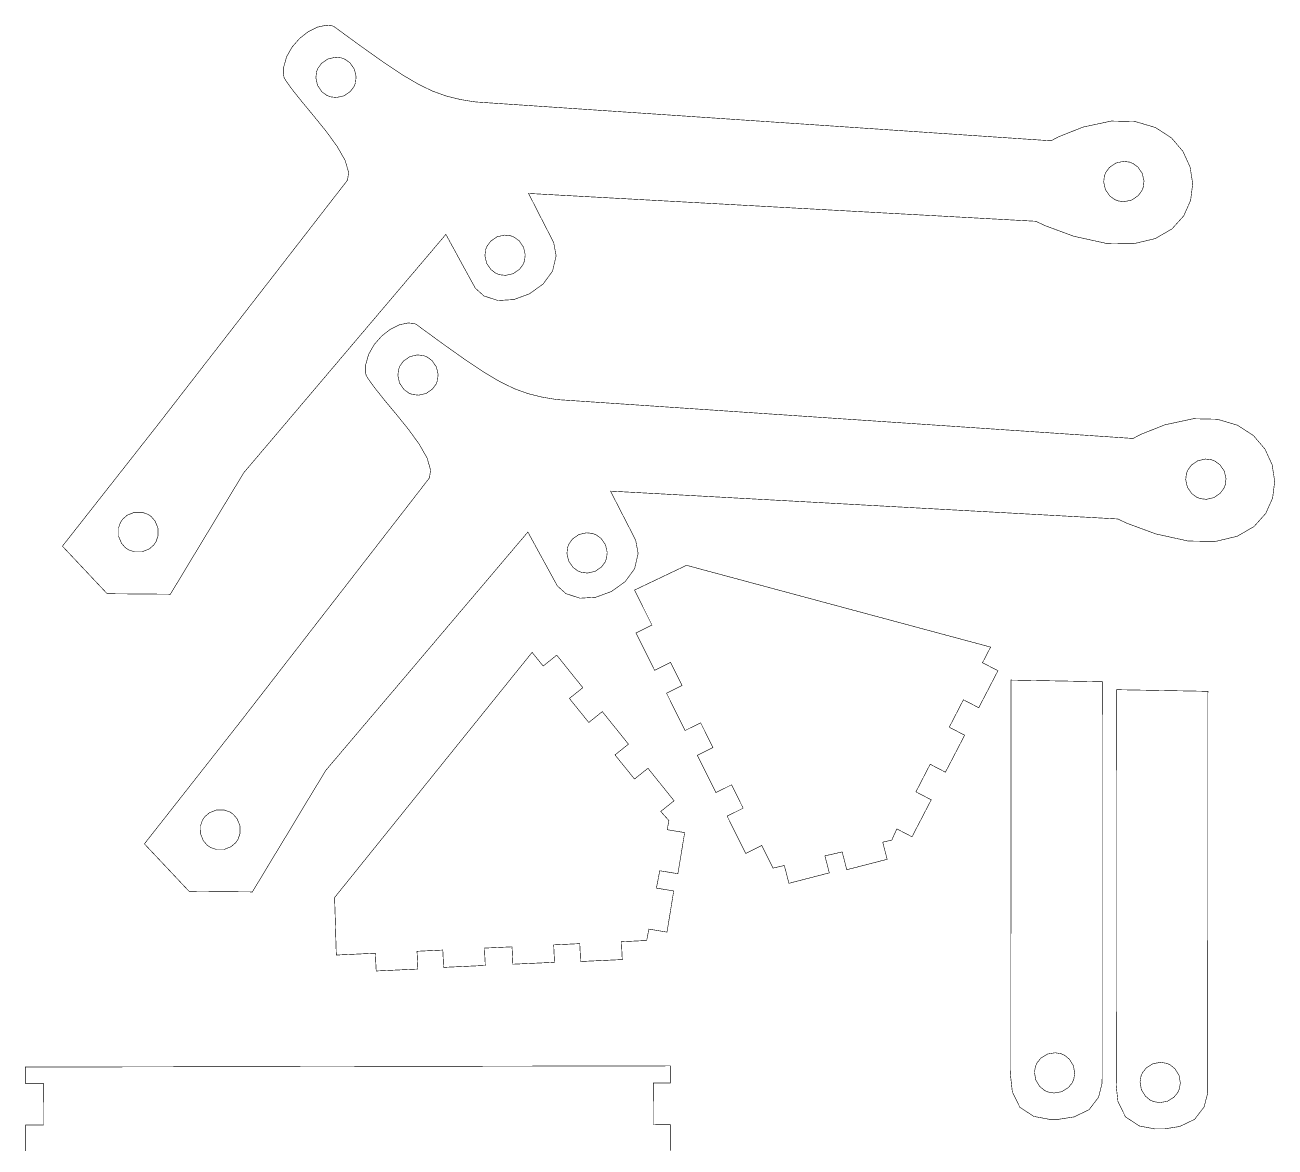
# Model space of a CAD drawing. Extents: x 0.7 to 27.4, y 1.6 to 10.2.
# Drawn here: x 21.55 to 27.37, y 4.73 to 9.95 of the extents above; entities that cross this region are included whole.
import ezdxf

# ---------------------------------------------------------------- set-up
doc = ezdxf.new("R2010")
doc.units = 0
doc.header["$MEASUREMENT"] = 0

msp = doc.modelspace()

# ---------------------------------------------------------------- linework, layer by layer
at = {"color": 0, "const_width": 0.00266}
for points in [[(26.3236, 9.41482), (26.3236, 9.41482), (26.2935, 9.41689), (26.2086, 9.42264), (26.0765, 9.43153), (25.9053, 9.44308), (25.7028, 9.45676), (25.4767, 9.47206), (25.2349, 9.48839), (24.9851, 9.50521), (24.7356, 9.52208), (24.4938, 9.53842), (24.2676, 9.55371), (24.065, 9.56739), (23.8937, 9.57894), (23.7618, 9.58783), (23.6768, 9.59358), (23.6468, 9.5956), (23.6468, 9.5956), (23.6285, 9.59799), (23.5738, 9.60715), (23.5079, 9.62326), (23.4442, 9.64632), (23.3776, 9.67854), (23.3035, 9.72239), (23.2168, 9.78011), (23.1126, 9.85406), (23.0176, 9.92333), (22.9861, 9.9465), (22.9776, 9.95014), (22.9489, 9.95281), (22.9076, 9.94417), (22.8653, 9.9229), (22.8253, 9.89139), (22.7908, 9.852), (22.7651, 9.80697), (22.7515, 9.75879), (22.7506, 9.72151), (22.7531, 9.70964), (22.7608, 9.69581), (22.7886, 9.65662), (22.8381, 9.59446), (22.8944, 9.52653), (22.951, 9.45643), (23.0008, 9.38764), (23.0374, 9.32357), (23.0535, 9.26779), (23.0486, 9.23226), (23.0424, 9.22368), (23.0424, 9.22368), (23.0325, 9.21099), (23.0046, 9.17497), (22.9612, 9.11897), (22.9049, 9.04639), (22.8383, 8.96044), (22.764, 8.86458), (22.6846, 8.76204), (22.6025, 8.65619), (22.5204, 8.55035), (22.441, 8.44781), (22.3665, 8.35194), (22.3, 8.266), (22.2438, 8.19342), (22.2003, 8.13743), (22.1724, 8.1014), (22.1625, 8.08865), (22.1625, 8.08865), (22.1625, 8.08865), (22.1436, 8.06451), (22.0935, 8.00087), (22.0229, 7.91086), (21.9418, 7.80772), (21.8608, 7.70458), (21.7901, 7.61458), (21.7401, 7.55094), (21.7213, 7.52675), (21.7213, 7.52675), (21.7213, 7.52675), (21.7301, 7.51725), (21.7538, 7.49219), (21.7871, 7.45676), (21.8253, 7.41607), (21.8636, 7.37543), (21.8969, 7.34), (21.9206, 7.31494), (21.9294, 7.30539), (21.9294, 7.30539), (21.9294, 7.30539), (21.9421, 7.30533), (21.9754, 7.30507), (22.0225, 7.30469), (22.0765, 7.30425), (22.1306, 7.30382), (22.1776, 7.30344), (22.211, 7.30317), (22.2237, 7.30306), (22.2237, 7.30306), (22.2237, 7.30306), (22.2383, 7.32736), (22.2771, 7.3915), (22.3318, 7.48204), (22.3944, 7.58589), (22.4572, 7.68978), (22.5119, 7.78033), (22.5506, 7.84446), (22.5653, 7.86871), (22.5653, 7.86871), (22.5653, 7.86871), (22.5758, 7.88118), (22.6057, 7.91644), (22.6521, 7.97119), (22.7124, 8.04221), (22.7836, 8.12625), (22.8631, 8.22006), (22.9481, 8.32032), (23.0358, 8.42389), (23.1236, 8.52746), (23.2086, 8.62771), (23.2881, 8.72151), (23.3593, 8.80556), (23.4196, 8.87657), (23.466, 8.93132), (23.4958, 8.96658), (23.5064, 8.979), (23.5064, 8.979), (23.5064, 8.979), (23.5119, 8.96892), (23.5265, 8.94217), (23.5472, 8.9044), (23.5708, 8.86106), (23.5944, 8.81776), (23.6151, 8.78), (23.6297, 8.75325), (23.6354, 8.74311), (23.6354, 8.74311), (23.6435, 8.72825), (23.6836, 8.69217), (23.749, 8.67085), (23.8228, 8.6754), (23.8957, 8.70226), (23.9588, 8.74761), (24.0031, 8.80789), (24.0196, 8.87935), (24.0083, 8.9406), (23.9993, 8.95828), (23.9993, 8.95828), (23.9946, 8.96739), (23.9824, 8.99132), (23.965, 9.02518), (23.9451, 9.06396), (23.9253, 9.10275), (23.9081, 9.13661), (23.8957, 9.16054), (23.8911, 9.1696), (23.8911, 9.1696), (23.8911, 9.1696), (23.9176, 9.16818), (23.9925, 9.16407), (24.109, 9.15767), (24.2601, 9.14936), (24.4389, 9.13954), (24.6383, 9.12864), (24.8517, 9.11692), (25.0719, 9.10482), (25.2922, 9.09272), (25.5054, 9.081), (25.705, 9.0701), (25.8838, 9.06028), (26.0347, 9.05197), (26.1513, 9.04557), (26.2263, 9.04144), (26.2528, 9.03999), (26.2528, 9.03999), (26.2956, 9.01975), (26.4294, 8.97032), (26.5807, 8.93707), (26.7069, 8.93517), (26.8089, 8.95936), (26.8869, 9.00461), (26.9417, 9.06569), (26.9735, 9.13747), (26.9832, 9.21479), (26.9711, 9.29249), (26.9379, 9.36546), (26.884, 9.4285), (26.81, 9.47651), (26.7164, 9.50429), (26.6037, 9.50672), (26.4726, 9.47863), (26.3593, 9.43371), (26.3236, 9.41482)], [(23.029, 9.79747), (23.0375, 9.79417), (23.0603, 9.77735), (23.0807, 9.74778), (23.0885, 9.71272), (23.0854, 9.68451), (23.0821, 9.676), (23.0788, 9.66754), (23.0619, 9.64475), (23.0324, 9.62429), (22.9972, 9.61649), (22.969, 9.61957), (22.9606, 9.62289), (22.9521, 9.62625), (22.9293, 9.64307), (22.9089, 9.67264), (22.9011, 9.70774), (22.9042, 9.73589), (22.9075, 9.74436), (22.9108, 9.75287), (22.9276, 9.77567), (22.9572, 9.79606), (22.9924, 9.80393), (23.0204, 9.80083), (23.029, 9.79747)], [(26.6968, 9.31244), (26.7053, 9.30914), (26.7281, 9.29232), (26.7485, 9.26269), (26.7564, 9.22765), (26.7533, 9.19949), (26.75, 9.19097), (26.7467, 9.18251), (26.7299, 9.15972), (26.7003, 9.13926), (26.6651, 9.1314), (26.6369, 9.1345), (26.6285, 9.13781), (26.62, 9.14117), (26.5972, 9.15799), (26.5768, 9.18756), (26.5689, 9.22265), (26.5719, 9.25082), (26.5754, 9.25928), (26.5786, 9.26779), (26.5956, 9.29058), (26.625, 9.31104), (26.6601, 9.3189), (26.6883, 9.31575), (26.6968, 9.31244)], [(23.8163, 8.96907), (23.8247, 8.96576), (23.8475, 8.94894), (23.8679, 8.91938), (23.8757, 8.88428), (23.8726, 8.85612), (23.8693, 8.8476), (23.866, 8.83914), (23.8492, 8.81635), (23.8196, 8.7959), (23.7844, 8.78808), (23.7562, 8.79118), (23.7478, 8.79449), (23.7393, 8.79779), (23.7165, 8.81467), (23.6961, 8.84424), (23.6882, 8.87929), (23.6914, 8.9075), (23.6947, 8.91596), (23.6981, 8.92449), (23.7149, 8.94726), (23.7444, 8.96767), (23.7794, 8.97553), (23.8076, 8.97244), (23.8163, 8.96907)], [(26.7054, 8.02849), (26.7054, 8.02849), (26.6753, 8.03054), (26.5903, 8.03629), (26.4583, 8.04519), (26.2871, 8.05675), (26.0844, 8.07042), (25.8583, 8.08572), (25.6165, 8.10206), (25.3669, 8.11888), (25.1172, 8.13574), (24.8754, 8.15207), (24.6493, 8.16738), (24.4467, 8.18104), (24.2756, 8.1926), (24.1435, 8.2015), (24.0585, 8.20725), (24.0285, 8.20925), (24.0285, 8.20925), (24.0101, 8.21164), (23.9556, 8.22081), (23.8896, 8.23699), (23.8258, 8.25999), (23.7593, 8.29226), (23.6851, 8.3361), (23.5985, 8.39382), (23.4943, 8.46778), (23.3994, 8.53706), (23.3679, 8.56022), (23.3594, 8.56386), (23.3307, 8.56651), (23.2893, 8.55783), (23.2471, 8.53657), (23.2071, 8.50504), (23.1726, 8.46565), (23.1469, 8.42068), (23.1332, 8.37244), (23.1324, 8.33518), (23.1349, 8.32335), (23.1426, 8.30951), (23.1704, 8.27035), (23.2197, 8.20811), (23.2763, 8.14025), (23.3328, 8.07015), (23.3826, 8.00131), (23.419, 7.93728), (23.4351, 7.88146), (23.4303, 7.84592), (23.4242, 7.8374), (23.4242, 7.8374), (23.4142, 7.82471), (23.3864, 7.78868), (23.3429, 7.73269), (23.2867, 7.6601), (23.22, 7.57417), (23.1457, 7.47831), (23.0663, 7.37576), (22.9842, 7.26992), (22.9021, 7.16407), (22.8226, 7.06153), (22.7483, 6.96565), (22.6818, 6.87972), (22.6254, 6.80713), (22.5821, 6.75114), (22.5542, 6.71511), (22.5443, 6.70236), (22.5443, 6.70236), (22.5443, 6.70236), (22.5253, 6.67822), (22.4753, 6.61458), (22.4046, 6.52458), (22.3236, 6.42139), (22.2425, 6.31825), (22.1719, 6.22825), (22.1218, 6.16461), (22.1029, 6.1404), (22.1029, 6.1404), (22.1029, 6.1404), (22.1118, 6.13092), (22.1354, 6.10585), (22.1688, 6.07042), (22.2071, 6.02974), (22.2453, 5.9891), (22.2786, 5.95367), (22.3022, 5.9286), (22.3113, 5.91906), (22.3113, 5.91906), (22.3113, 5.91906), (22.3239, 5.919), (22.3571, 5.91872), (22.4043, 5.91835), (22.4583, 5.91792), (22.5124, 5.91749), (22.5594, 5.9171), (22.5928, 5.91683), (22.6054, 5.91672), (22.6054, 5.91672), (22.6054, 5.91672), (22.6201, 5.94108), (22.6588, 6.00515), (22.7136, 6.09576), (22.7763, 6.1996), (22.8389, 6.30344), (22.8936, 6.39404), (22.9324, 6.45811), (22.9471, 6.48242), (22.9471, 6.48242), (22.9471, 6.48242), (22.9576, 6.4949), (22.9875, 6.53017), (23.0339, 6.5849), (23.094, 6.65593), (23.1653, 6.73996), (23.2449, 6.83371), (23.3299, 6.93403), (23.4176, 7.03754), (23.5053, 7.14111), (23.5903, 7.24143), (23.6699, 7.33518), (23.7411, 7.41922), (23.8012, 7.49024), (23.8476, 7.54497), (23.8775, 7.58024), (23.8882, 7.59267), (23.8882, 7.59267), (23.8882, 7.59267), (23.8936, 7.58257), (23.9082, 7.55583), (23.9289, 7.51807), (23.9526, 7.47472), (23.9763, 7.43143), (23.9969, 7.39367), (24.0115, 7.36692), (24.0171, 7.35678), (24.0171, 7.35678), (24.0251, 7.3419), (24.0653, 7.30583), (24.1307, 7.2845), (24.2044, 7.28911), (24.2774, 7.31592), (24.3406, 7.36133), (24.3849, 7.4216), (24.4014, 7.493), (24.3901, 7.55425), (24.3811, 7.57194), (24.3811, 7.57194), (24.3764, 7.58106), (24.3642, 7.60499), (24.3468, 7.63883), (24.3269, 7.67763), (24.3071, 7.71642), (24.2897, 7.75028), (24.2775, 7.77419), (24.2729, 7.78326), (24.2729, 7.78326), (24.2729, 7.78326), (24.2993, 7.78185), (24.3743, 7.77772), (24.4908, 7.77132), (24.6418, 7.76303), (24.8206, 7.75319), (25.0201, 7.74229), (25.2333, 7.73058), (25.4536, 7.71847), (25.6739, 7.70638), (25.8872, 7.69467), (26.0868, 7.68375), (26.2654, 7.67393), (26.4165, 7.66564), (26.5331, 7.65924), (26.6079, 7.65511), (26.6344, 7.65365), (26.6344, 7.65365), (26.6774, 7.6334), (26.8113, 7.58399), (26.9624, 7.55078), (27.0888, 7.54883), (27.1907, 7.57308), (27.2686, 7.61828), (27.3233, 7.67936), (27.3553, 7.75114), (27.365, 7.82844), (27.3529, 7.90619), (27.3197, 7.97911), (27.2657, 8.04221), (27.1917, 8.09017), (27.0982, 8.11794), (26.9856, 8.12039), (26.8544, 8.09229), (26.7411, 8.04736), (26.7054, 8.02849)], [(23.4107, 8.41118), (23.4192, 8.40788), (23.4419, 8.39106), (23.4624, 8.36143), (23.4703, 8.32639), (23.4672, 8.29824), (23.4639, 8.28971), (23.4606, 8.28125), (23.4437, 8.25846), (23.4142, 8.23801), (23.379, 8.23014), (23.3508, 8.23324), (23.3424, 8.23654), (23.3339, 8.2399), (23.3111, 8.25672), (23.2907, 8.28629), (23.2828, 8.3214), (23.286, 8.34956), (23.2892, 8.35801), (23.2925, 8.36654), (23.3093, 8.38932), (23.339, 8.40978), (23.374, 8.41764), (23.4022, 8.4145), (23.4107, 8.41118)], [(27.0786, 7.92611), (27.0871, 7.92279), (27.1099, 7.90597), (27.1303, 7.87642), (27.1382, 7.84131), (27.135, 7.81315), (27.1317, 7.80464), (27.1283, 7.79617), (27.1115, 7.77339), (27.0819, 7.75293), (27.0469, 7.74511), (27.0187, 7.74821), (27.0103, 7.75151), (27.0018, 7.75483), (26.9789, 7.77171), (26.9585, 7.80126), (26.9507, 7.83632), (26.9538, 7.86453), (26.9571, 7.87299), (26.9604, 7.88151), (26.9772, 7.90429), (27.0068, 7.92469), (27.0419, 7.93257), (27.07, 7.92947), (27.0786, 7.92611)], [(22.1267, 7.67025), (22.1342, 7.66515), (22.1526, 7.64372), (22.1661, 7.61035), (22.1661, 7.57443), (22.1569, 7.54764), (22.1518, 7.54004), (22.1467, 7.5325), (22.1253, 7.514), (22.0919, 7.50054), (22.056, 7.5006), (22.0292, 7.50976), (22.0217, 7.51486), (22.014, 7.52001), (21.9956, 7.54144), (21.9821, 7.57476), (21.9821, 7.61074), (21.9914, 7.63753), (21.9964, 7.64507), (22.0015, 7.65261), (22.0229, 7.67117), (22.0563, 7.68463), (22.0922, 7.68457), (22.119, 7.67535), (22.1267, 7.67025)], [(24.1979, 7.58274), (24.2064, 7.57943), (24.2292, 7.56261), (24.2496, 7.53304), (24.2575, 7.49799), (24.2543, 7.46983), (24.251, 7.46132), (24.2478, 7.45285), (24.2308, 7.43001), (24.2013, 7.40961), (24.1662, 7.40175), (24.1381, 7.40483), (24.1296, 7.40815), (24.121, 7.41151), (24.0982, 7.42833), (24.0779, 7.4579), (24.07, 7.493), (24.0732, 7.52115), (24.0764, 7.52962), (24.0797, 7.53814), (24.0965, 7.56093), (24.1261, 7.58138), (24.1612, 7.58919), (24.1894, 7.5861), (24.1979, 7.58274)], [(25.8499, 6.68371), (25.8499, 6.68371), (25.8611, 6.6779), (25.8857, 6.6651), (25.9103, 6.65235), (25.9215, 6.64649), (25.9215, 6.64649), (25.9215, 6.64649), (25.9176, 6.63911), (25.9075, 6.61957), (25.8932, 6.59201), (25.8768, 6.56033), (25.8604, 6.52869), (25.846, 6.50114), (25.8358, 6.48161), (25.8321, 6.47418), (25.8321, 6.47418), (25.8321, 6.47418), (25.821, 6.47999), (25.7965, 6.49268), (25.7721, 6.50537), (25.761, 6.51112), (25.761, 6.51112), (25.761, 6.51112), (25.7581, 6.50564), (25.7506, 6.49104), (25.7399, 6.47049), (25.7278, 6.44689), (25.7157, 6.42333), (25.705, 6.40272), (25.6975, 6.38818), (25.6947, 6.38265), (25.6947, 6.38265), (25.6947, 6.38265), (25.7058, 6.3769), (25.7303, 6.36415), (25.7547, 6.35146), (25.766, 6.34565), (25.766, 6.34565), (25.766, 6.34565), (25.7621, 6.33826), (25.7519, 6.31874), (25.7376, 6.29118), (25.7213, 6.2595), (25.7047, 6.22786), (25.6904, 6.20031), (25.6803, 6.18078), (25.6764, 6.17333), (25.6764, 6.17333), (25.6764, 6.17333), (25.6654, 6.1791), (25.6411, 6.19174), (25.6168, 6.20437), (25.6057, 6.21007), (25.6057, 6.21007), (25.6057, 6.21007), (25.6021, 6.20199), (25.594, 6.18414), (25.586, 6.16629), (25.5824, 6.15815), (25.5824, 6.15815), (25.5824, 6.15815), (25.5757, 6.15663), (25.5613, 6.15321), (25.5467, 6.14979), (25.5401, 6.14822), (25.5401, 6.14822), (25.5401, 6.14822), (25.5433, 6.13579), (25.5504, 6.10835), (25.5575, 6.08094), (25.5608, 6.06847), (25.5608, 6.06847), (25.5608, 6.06847), (25.5526, 6.0664), (25.5314, 6.06093), (25.5012, 6.05317), (25.4668, 6.04422), (25.4322, 6.03532), (25.4021, 6.02756), (25.3807, 6.02208), (25.3728, 6.01997), (25.3728, 6.01997), (25.3728, 6.01997), (25.3693, 6.03293), (25.3621, 6.06136), (25.3547, 6.08985), (25.3514, 6.10275), (25.3514, 6.10275), (25.3514, 6.10275), (25.3388, 6.09993), (25.3113, 6.09369), (25.2835, 6.08751), (25.271, 6.08464), (25.271, 6.08464), (25.271, 6.08464), (25.2742, 6.07226), (25.2813, 6.04497), (25.2882, 6.01774), (25.2915, 6.00532), (25.2915, 6.00532), (25.2915, 6.00532), (25.2835, 6.00325), (25.2621, 5.99778), (25.2319, 5.98996), (25.1975, 5.98107), (25.1629, 5.97217), (25.1328, 5.96436), (25.1115, 5.95888), (25.1035, 5.95676), (25.1035, 5.95676), (25.1035, 5.95676), (25.1001, 5.96972), (25.0928, 5.99821), (25.0854, 6.02669), (25.0821, 6.03961), (25.0821, 6.03961), (25.0821, 6.03961), (25.0739, 6.03776), (25.0558, 6.03358), (25.0376, 6.02946), (25.0294, 6.02756), (25.0294, 6.02756), (25.0294, 6.02756), (25.0272, 6.03212), (25.0213, 6.04406), (25.0129, 6.06093), (25.0032, 6.08024), (24.9936, 6.09956), (24.9851, 6.11643), (24.9792, 6.12836), (24.9769, 6.13286), (24.9769, 6.13286), (24.9769, 6.13286), (24.9653, 6.12711), (24.9397, 6.11431), (24.914, 6.10157), (24.9024, 6.09576), (24.9024, 6.09576), (24.9024, 6.09576), (24.8986, 6.10325), (24.8889, 6.12294), (24.875, 6.15076), (24.8592, 6.18267), (24.8432, 6.21463), (24.8293, 6.24246), (24.8196, 6.26215), (24.816, 6.26958), (24.816, 6.26958), (24.816, 6.26958), (24.8275, 6.27539), (24.8532, 6.28814), (24.8788, 6.30089), (24.8904, 6.30664), (24.8904, 6.30664), (24.8904, 6.30664), (24.8882, 6.31136), (24.8819, 6.32368), (24.8733, 6.3411), (24.8633, 6.36106), (24.8535, 6.38103), (24.8447, 6.39844), (24.8386, 6.41075), (24.8362, 6.41542), (24.8362, 6.41542), (24.8362, 6.41542), (24.8249, 6.40978), (24.7999, 6.39735), (24.7749, 6.38493), (24.7635, 6.37924), (24.7635, 6.37924), (24.7635, 6.37924), (24.7597, 6.38672), (24.75, 6.40642), (24.7361, 6.43431), (24.7203, 6.46619), (24.7044, 6.4981), (24.6906, 6.52599), (24.6808, 6.54568), (24.6771, 6.55311), (24.6771, 6.55311), (24.6771, 6.55311), (24.6885, 6.55875), (24.7133, 6.57118), (24.7383, 6.58361), (24.7497, 6.58919), (24.7497, 6.58919), (24.7497, 6.58919), (24.7472, 6.59418), (24.7408, 6.60721), (24.7315, 6.6256), (24.7211, 6.64671), (24.7106, 6.66786), (24.7014, 6.68625), (24.6949, 6.69928), (24.6925, 6.70421), (24.6925, 6.70421), (24.6925, 6.70421), (24.6811, 6.69862), (24.6563, 6.68625), (24.6312, 6.67389), (24.62, 6.66824), (24.62, 6.66824), (24.62, 6.66824), (24.6163, 6.67572), (24.6064, 6.69542), (24.5926, 6.72331), (24.5768, 6.75521), (24.5608, 6.78711), (24.5471, 6.815), (24.5372, 6.83469), (24.5336, 6.84212), (24.5336, 6.84212), (24.5336, 6.84212), (24.5449, 6.84776), (24.5697, 6.86008), (24.5944, 6.87244), (24.6058, 6.87804), (24.6058, 6.87804), (24.6058, 6.87804), (24.6035, 6.88271), (24.5975, 6.89486), (24.5889, 6.91206), (24.579, 6.93181), (24.5692, 6.95156), (24.5607, 6.96875), (24.5546, 6.9809), (24.5524, 6.98551), (24.5524, 6.98551), (24.5524, 6.98551), (24.5407, 6.97976), (24.5151, 6.96707), (24.4896, 6.95443), (24.4781, 6.94862), (24.4781, 6.94862), (24.4781, 6.94862), (24.4743, 6.95611), (24.4646, 6.97581), (24.4507, 7.00369), (24.4347, 7.0356), (24.4189, 7.06749), (24.405, 7.09538), (24.3953, 7.11507), (24.3917, 7.1225), (24.3917, 7.1225), (24.3917, 7.1225), (24.4032, 7.12831), (24.4286, 7.14094), (24.4542, 7.1536), (24.4658, 7.15935), (24.4658, 7.15935), (24.4658, 7.15935), (24.4622, 7.16639), (24.4531, 7.18485), (24.44, 7.21094), (24.4251, 7.24083), (24.4103, 7.27072), (24.3972, 7.29682), (24.3881, 7.31526), (24.3846, 7.32226), (24.3846, 7.32226), (24.3846, 7.32226), (24.395, 7.32726), (24.4224, 7.34033), (24.4611, 7.35878), (24.5056, 7.37999), (24.55, 7.40121), (24.5888, 7.41965), (24.6163, 7.43272), (24.6267, 7.43767), (24.6267, 7.43767), (24.6267, 7.43767), (24.6425, 7.43343), (24.6875, 7.42133), (24.7572, 7.40256), (24.8478, 7.37819), (24.9549, 7.34939), (25.0744, 7.31722), (25.2024, 7.28282), (25.3344, 7.24729), (25.4664, 7.21175), (25.5943, 7.17736), (25.7139, 7.14518), (25.821, 7.11638), (25.9117, 7.09201), (25.9814, 7.07324), (26.0263, 7.06114), (26.0422, 7.05686), (26.0422, 7.05686), (26.0422, 7.05686), (26.0364, 7.04551), (26.0235, 7.02051), (26.0106, 6.9955), (26.0047, 6.9841), (26.0047, 6.9841), (26.0047, 6.9841), (26.0158, 6.97831), (26.0407, 6.96544), (26.0653, 6.95264), (26.0765, 6.94678), (26.0765, 6.94678), (26.0765, 6.94678), (26.0726, 6.9394), (26.0625, 6.91986), (26.0482, 6.89231), (26.0318, 6.86063), (26.0154, 6.829), (26.001, 6.80143), (25.9908, 6.7819), (25.9871, 6.77447), (25.9871, 6.77447), (25.9871, 6.77447), (25.976, 6.78028), (25.9514, 6.79303), (25.9268, 6.80578), (25.9157, 6.81153), (25.9157, 6.81153), (25.9157, 6.81153), (25.9129, 6.80604), (25.9054, 6.79156), (25.8949, 6.77111), (25.8828, 6.74761), (25.8707, 6.72418), (25.8601, 6.70372), (25.8526, 6.68924), (25.8499, 6.68371), (25.8499, 6.68371)], [(24.1717, 6.70578), (24.1717, 6.70578), (24.1815, 6.71371), (24.2032, 6.73107), (24.2247, 6.74849), (24.2346, 6.75635), (24.2346, 6.75635), (24.2346, 6.75635), (24.2399, 6.74989), (24.2536, 6.73269), (24.2731, 6.70844), (24.2954, 6.68067), (24.3178, 6.65289), (24.3372, 6.62864), (24.351, 6.61143), (24.3563, 6.60493), (24.3563, 6.60493), (24.3563, 6.60493), (24.3465, 6.59711), (24.325, 6.57986), (24.3035, 6.56261), (24.2938, 6.55474), (24.2938, 6.55474), (24.2938, 6.55474), (24.2976, 6.54992), (24.3079, 6.53722), (24.3224, 6.51921), (24.3392, 6.49854), (24.3558, 6.47792), (24.3703, 6.4599), (24.3807, 6.44721), (24.3846, 6.44233), (24.3846, 6.44233), (24.3846, 6.44233), (24.3943, 6.45019), (24.4158, 6.46744), (24.4374, 6.48475), (24.4472, 6.49257), (24.4472, 6.49257), (24.4472, 6.49257), (24.4524, 6.48611), (24.4661, 6.46897), (24.4856, 6.44472), (24.5079, 6.41689), (24.5303, 6.38911), (24.5497, 6.36486), (24.5635, 6.34771), (24.5687, 6.34119), (24.5687, 6.34119), (24.5687, 6.34119), (24.559, 6.33344), (24.5376, 6.31625), (24.5163, 6.2991), (24.5067, 6.29129), (24.5067, 6.29129), (24.5067, 6.29129), (24.5125, 6.28472), (24.5256, 6.27013), (24.5388, 6.25558), (24.5446, 6.24897), (24.5446, 6.24897), (24.5446, 6.24897), (24.5435, 6.24235), (24.5407, 6.22765), (24.5379, 6.213), (24.5368, 6.20632), (24.5368, 6.20632), (24.5368, 6.20632), (24.5494, 6.20426), (24.5774, 6.19965), (24.6053, 6.1951), (24.6181, 6.19299), (24.6181, 6.19299), (24.6181, 6.19299), (24.6167, 6.18479), (24.6131, 6.16308), (24.6081, 6.13238), (24.6024, 6.09722), (24.5965, 6.06207), (24.5915, 6.03136), (24.5879, 6.00965), (24.5865, 6.00142), (24.5865, 6.00142), (24.5865, 6.00142), (24.5735, 6.00358), (24.5444, 6.00836), (24.5154, 6.01313), (24.5022, 6.01525), (24.5022, 6.01525), (24.5022, 6.01525), (24.4997, 6.00265), (24.4943, 5.97483), (24.4889, 5.94706), (24.4864, 5.9344), (24.4864, 5.9344), (24.4864, 5.9344), (24.499, 5.93235), (24.5268, 5.92779), (24.5546, 5.92324), (24.5672, 5.92111), (24.5672, 5.92111), (24.5672, 5.92111), (24.5658, 5.91292), (24.5622, 5.89122), (24.5572, 5.86051), (24.5515, 5.82536), (24.5457, 5.79021), (24.5407, 5.7595), (24.5371, 5.73779), (24.5357, 5.72954), (24.5357, 5.72954), (24.5357, 5.72954), (24.5226, 5.73172), (24.4936, 5.73649), (24.4646, 5.74126), (24.4514, 5.74338), (24.4514, 5.74338), (24.4514, 5.74338), (24.4497, 5.73514), (24.4463, 5.71685), (24.4428, 5.69862), (24.4411, 5.69032), (24.4411, 5.69032), (24.4411, 5.69032), (24.4228, 5.68951), (24.3824, 5.68761), (24.3419, 5.68571), (24.3236, 5.68485), (24.3236, 5.68485), (24.3236, 5.68485), (24.3242, 5.67182), (24.3256, 5.64318), (24.3268, 5.61453), (24.3275, 5.60151), (24.3275, 5.60151), (24.3275, 5.60151), (24.3192, 5.60113), (24.2971, 5.60015), (24.2661, 5.59874), (24.2304, 5.59706), (24.1949, 5.59543), (24.1638, 5.59403), (24.1418, 5.59304), (24.1335, 5.59261), (24.1335, 5.59261), (24.1335, 5.59261), (24.1329, 5.60563), (24.1317, 5.63417), (24.1303, 5.66276), (24.1297, 5.67572), (24.1297, 5.67572), (24.1297, 5.67572), (24.1107, 5.67486), (24.069, 5.6729), (24.0272, 5.67096), (24.0083, 5.67003), (24.0083, 5.67003), (24.0083, 5.67003), (24.0089, 5.65739), (24.0101, 5.62944), (24.0114, 5.60157), (24.0121, 5.58886), (24.0121, 5.58886), (24.0121, 5.58886), (24.0038, 5.58849), (23.9817, 5.58751), (23.9507, 5.58604), (23.915, 5.58442), (23.8794, 5.58279), (23.8483, 5.58132), (23.8264, 5.58035), (23.8181, 5.57992), (23.8181, 5.57992), (23.8181, 5.57992), (23.8175, 5.59261), (23.8163, 5.62044), (23.8149, 5.64833), (23.8143, 5.66097), (23.8143, 5.66097), (23.8143, 5.66097), (23.7943, 5.66004), (23.7501, 5.65799), (23.706, 5.65593), (23.686, 5.65494), (23.686, 5.65494), (23.686, 5.65494), (23.6865, 5.64236), (23.6878, 5.61453), (23.6892, 5.58675), (23.6897, 5.57411), (23.6897, 5.57411), (23.6897, 5.57411), (23.6814, 5.57374), (23.6594, 5.57275), (23.6283, 5.57135), (23.5928, 5.56967), (23.5571, 5.56803), (23.5261, 5.56663), (23.504, 5.56565), (23.4958, 5.56521), (23.4958, 5.56521), (23.4958, 5.56521), (23.4951, 5.57785), (23.4939, 5.60553), (23.4926, 5.63325), (23.4921, 5.64583), (23.4921, 5.64583), (23.4921, 5.64583), (23.4733, 5.64497), (23.4321, 5.64301), (23.3908, 5.64111), (23.3721, 5.64019), (23.3721, 5.64019), (23.3721, 5.64019), (23.3726, 5.62728), (23.374, 5.59879), (23.3753, 5.57032), (23.376, 5.55735), (23.376, 5.55735), (23.376, 5.55735), (23.3675, 5.55697), (23.3456, 5.55599), (23.3144, 5.55453), (23.2789, 5.5529), (23.2433, 5.55126), (23.2122, 5.54981), (23.1903, 5.54883), (23.1819, 5.54839), (23.1819, 5.54839), (23.1819, 5.54839), (23.1814, 5.56136), (23.18, 5.58979), (23.1788, 5.61822), (23.1782, 5.63113), (23.1782, 5.63113), (23.1782, 5.63113), (23.1703, 5.63081), (23.1497, 5.62983), (23.1206, 5.62847), (23.0872, 5.62685), (23.0539, 5.62528), (23.0247, 5.62392), (23.0042, 5.62294), (22.9962, 5.62256), (22.9962, 5.62256), (22.9962, 5.62256), (22.995, 5.6645), (22.9924, 5.75662), (22.9896, 5.84874), (22.9883, 5.89063), (22.9883, 5.89063), (22.9883, 5.89063), (22.9986, 5.90349), (23.0278, 5.93972), (23.0732, 5.99599), (23.1319, 6.06901), (23.2015, 6.15543), (23.2793, 6.2519), (23.3624, 6.35499), (23.4481, 6.46149), (23.5338, 6.56799), (23.6168, 6.67106), (23.6946, 6.76753), (23.7642, 6.85394), (23.8229, 6.92697), (23.8683, 6.98324), (23.8975, 7.01947), (23.9078, 7.03228), (23.9078, 7.03228), (23.9078, 7.03228), (23.9158, 7.02235), (23.9335, 7.00043), (23.9513, 6.97857), (23.9593, 6.96858), (23.9593, 6.96858), (23.9593, 6.96858), (23.9692, 6.97657), (23.9908, 6.99397), (24.0125, 7.01139), (24.0224, 7.01932), (24.0224, 7.01932), (24.0224, 7.01932), (24.0276, 7.01286), (24.0414, 6.99567), (24.0608, 6.9714), (24.0832, 6.94363), (24.1054, 6.91585), (24.125, 6.8916), (24.1388, 6.8744), (24.144, 6.86789), (24.144, 6.86789), (24.144, 6.86789), (24.1342, 6.86008), (24.1126, 6.84278), (24.0911, 6.82547), (24.0814, 6.8176), (24.0814, 6.8176), (24.0814, 6.8176), (24.0851, 6.81282), (24.0954, 6.80013), (24.1099, 6.78222), (24.1265, 6.76172), (24.1431, 6.74121), (24.1575, 6.72331), (24.1678, 6.71061), (24.1717, 6.70578), (24.1717, 6.70578)], [(26.5621, 6.89551), (26.5621, 6.89551), (26.5621, 6.87478), (26.5621, 6.81603), (26.5619, 6.72478), (26.5619, 6.60644), (26.5619, 6.46642), (26.5619, 6.31017), (26.5618, 6.14301), (26.5618, 5.97049), (26.5618, 5.79796), (26.5617, 5.63081), (26.5617, 5.47456), (26.5615, 5.33453), (26.5615, 5.21619), (26.5615, 5.12494), (26.5615, 5.06619), (26.5615, 5.04542), (26.5615, 5.04542), (26.561, 5.02408), (26.5449, 4.96029), (26.5006, 4.90224), (26.4311, 4.86887), (26.3618, 4.85807), (26.3388, 4.85796), (26.315, 4.85775), (26.2433, 4.87125), (26.1786, 4.91363), (26.1435, 4.98557), (26.135, 5.06233), (26.1365, 5.08762), (26.1365, 5.08762), (26.1365, 5.10801), (26.1365, 5.16564), (26.1365, 5.25521), (26.1367, 5.37131), (26.1367, 5.50874), (26.1367, 5.66211), (26.1368, 5.82611), (26.1368, 5.99539), (26.1368, 6.16471), (26.1369, 6.32872), (26.1369, 6.4821), (26.1369, 6.61951), (26.1371, 6.73562), (26.1371, 6.82519), (26.1371, 6.88282), (26.1371, 6.90315), (26.1371, 6.90315), (26.1371, 6.90315), (26.1553, 6.90283), (26.2035, 6.90196), (26.2715, 6.90076), (26.3496, 6.89936), (26.4276, 6.89794), (26.4957, 6.89675), (26.5439, 6.89589), (26.5621, 6.89551), (26.5621, 6.89551)], [(27.0539, 6.85081), (27.0539, 6.85081), (27.0538, 6.83008), (27.0538, 6.77132), (27.0538, 6.68007), (27.0538, 6.56174), (27.0536, 6.42171), (27.0536, 6.26546), (27.0536, 6.09831), (27.0535, 5.92578), (27.0535, 5.75325), (27.0533, 5.5861), (27.0533, 5.42985), (27.0533, 5.28982), (27.0533, 5.1715), (27.0532, 5.08024), (27.0532, 5.02149), (27.0532, 5.00071), (27.0532, 5.00071), (27.0528, 4.97939), (27.0365, 4.91558), (26.9922, 4.85753), (26.9228, 4.82417), (26.8535, 4.81337), (26.8304, 4.81326), (26.8067, 4.81304), (26.735, 4.82656), (26.6703, 4.86893), (26.6351, 4.94086), (26.6267, 5.01764), (26.6282, 5.04292), (26.6282, 5.04292), (26.6282, 5.06332), (26.6282, 5.12093), (26.6282, 5.2105), (26.6282, 5.32661), (26.6283, 5.46403), (26.6283, 5.6174), (26.6285, 5.78142), (26.6285, 5.95068), (26.6285, 6.12001), (26.6286, 6.28401), (26.6286, 6.43739), (26.6288, 6.57482), (26.6288, 6.69092), (26.6288, 6.78049), (26.6288, 6.83811), (26.6288, 6.85846), (26.6288, 6.85846), (26.6288, 6.85846), (26.6471, 6.85813), (26.6951, 6.85726), (26.7632, 6.85607), (26.8412, 6.85465), (26.9193, 6.85325), (26.9874, 6.85206), (27.0356, 6.85118), (27.0539, 6.85081), (27.0539, 6.85081)], [(22.5083, 6.2839), (22.5158, 6.27881), (22.5344, 6.25738), (22.5479, 6.22407), (22.5478, 6.18815), (22.5386, 6.16135), (22.5335, 6.15375), (22.5285, 6.14621), (22.5069, 6.12765), (22.4736, 6.11421), (22.4378, 6.11426), (22.411, 6.12349), (22.4033, 6.12858), (22.3958, 6.13368), (22.3772, 6.15511), (22.3637, 6.18847), (22.3639, 6.22439), (22.3731, 6.25119), (22.3782, 6.25874), (22.3833, 6.26628), (22.4047, 6.28483), (22.4381, 6.29829), (22.474, 6.29824), (22.5007, 6.28901), (22.5083, 6.2839)], [(26.4256, 5.035), (26.4218, 5.02675), (26.4037, 5.00489), (26.3731, 4.98606), (26.3376, 4.98014), (26.3097, 4.98475), (26.3014, 4.9885), (26.2931, 4.99229), (26.2713, 5.01036), (26.2525, 5.04096), (26.2465, 5.07639), (26.2511, 5.10439), (26.255, 5.11263), (26.2588, 5.12099), (26.2768, 5.14285), (26.3074, 5.16162), (26.3428, 5.16758), (26.3708, 5.16292), (26.379, 5.15913), (26.3874, 5.15539), (26.4092, 5.13732), (26.4281, 5.10672), (26.4339, 5.07129), (26.4293, 5.04329), (26.4256, 5.035)], [(26.9172, 4.99029), (26.9135, 4.98204), (26.8954, 4.96018), (26.8649, 4.94135), (26.8293, 4.93544), (26.8014, 4.94006), (26.7931, 4.94379), (26.7847, 4.9476), (26.7629, 4.96565), (26.744, 4.99625), (26.7382, 5.03174), (26.7428, 5.05968), (26.7465, 5.06799), (26.7503, 5.07628), (26.7683, 5.09814), (26.799, 5.11697), (26.8344, 5.12289), (26.8625, 5.11828), (26.8708, 5.11447), (26.879, 5.11074), (26.9008, 5.09267), (26.9197, 5.06201), (26.9256, 5.02658), (26.921, 4.99858), (26.9172, 4.99029)]]:
    msp.add_lwpolyline(points, close=True, dxfattribs=at)
msp.add_lwpolyline([(24.5514, 4.71218), (24.5514, 4.76112), (24.5514, 4.81006), (24.5515, 4.83231), (24.5515, 4.83231), (24.5515, 4.83231), (24.5392, 4.83231), (24.5122, 4.83219), (24.4853, 4.83214), (24.4729, 4.83208), (24.4729, 4.83208), (24.4729, 4.83208), (24.4729, 4.84044), (24.4729, 4.86247), (24.4728, 4.89356), (24.4728, 4.92919), (24.4726, 4.96485), (24.4725, 4.99593), (24.4725, 5.01796), (24.4725, 5.02626), (24.4725, 5.02626), (24.4725, 5.02626), (24.4849, 5.02632), (24.5121, 5.02636), (24.5393, 5.02647), (24.5517, 5.02647), (24.5517, 5.02647), (24.5517, 5.02647), (24.5517, 5.03901), (24.5517, 5.06651), (24.5517, 5.09403), (24.5518, 5.1065), (24.5518, 5.1065), (24.5518, 5.1065), (24.5181, 5.10644), (24.4226, 5.10628), (24.2746, 5.10601), (24.0825, 5.10568), (23.8551, 5.10525), (23.6014, 5.10476), (23.3301, 5.10428), (23.05, 5.10374), (22.7699, 5.10325), (22.4986, 5.10275), (22.2449, 5.10226), (22.0176, 5.10183), (21.8254, 5.10151), (21.6774, 5.10124), (21.5819, 5.10107), (21.5483, 5.10097), (21.5483, 5.10097), (21.5483, 5.10097), (21.5483, 5.10097), (21.5483, 5.08914), (21.5485, 5.06299), (21.5486, 5.03683), (21.5488, 5.02496), (21.5488, 5.02496), (21.5488, 5.02496), (21.5618, 5.02501), (21.5907, 5.02507), (21.6194, 5.02518), (21.6326, 5.02518), (21.6326, 5.02518), (21.6326, 5.02518), (21.6326, 5.01687), (21.6326, 4.99485), (21.6328, 4.96376), (21.6329, 4.92811), (21.6329, 4.89247), (21.6331, 4.86139), (21.6331, 4.83936), (21.6332, 4.831), (21.6332, 4.831), (21.6332, 4.831), (21.6201, 4.831), (21.5915, 4.83089), (21.5628, 4.83083), (21.5499, 4.83078), (21.5499, 4.83078), (21.5499, 4.83078), (21.5499, 4.80854), (21.5501, 4.7596), (21.5504, 4.71067)], dxfattribs=at)

doc.saveas('drawing.dxf')
